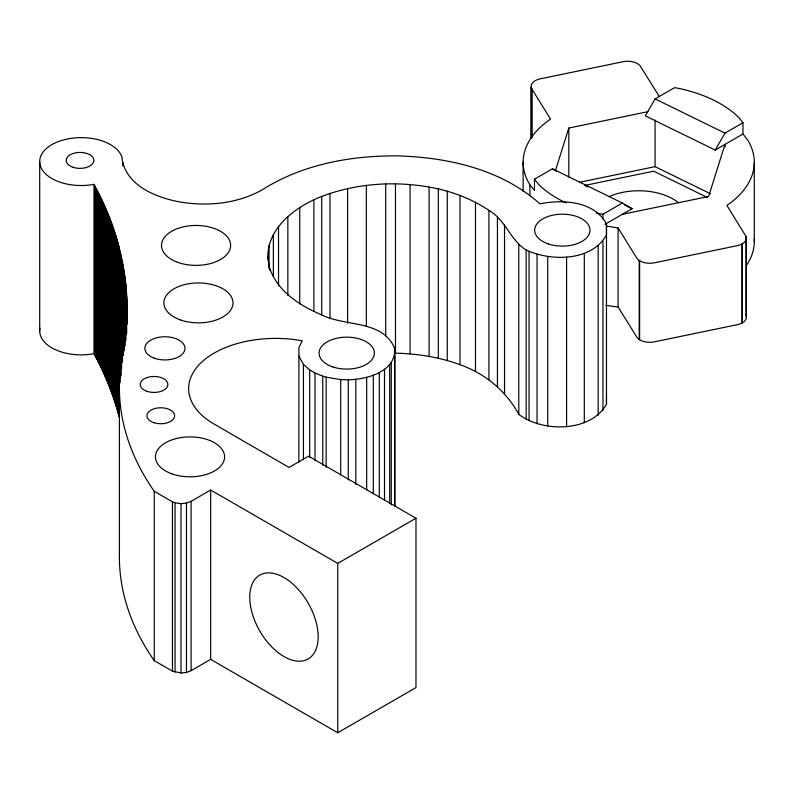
<?xml version="1.0" encoding="UTF-8"?>
<svg xmlns="http://www.w3.org/2000/svg" width="794" height="794" viewBox="0 0 794 794"><rect width="100%" height="100%" fill="white"/><g stroke="black" fill="none" stroke-linecap="round" stroke-linejoin="round"><path stroke-width="1.19" d="M39.7 330.909L39.7 161.559M93.97 184.357C104.877 204.366 113.542 225.625 119.239 247.698L119.239 417.048C113.542 394.975 104.877 373.716 93.97 353.707L93.97 184.357A41.477 23.949 0 0 1 41.109 167.762A41.477 23.949 0 0 1 72.582 138.146A41.477 23.949 0 0 1 122.157 157.847A81.613 47.124 0 0 0 122.544 161.569C128.122 185.637 154.512 196.565 176.337 201.289C204.395 206.748 234.865 204.435 260.372 190.848A81.613 47.124 0 0 0 263.757 188.843C303.288 164.298 350.74 155.634 396.732 155.862C447.479 157.232 501.163 169.132 539.91 203.83C562.638 199.215 594.517 201.041 606.477 224.037L606.477 234.945C591.659 261.484 550.967 261.573 526.164 250.011C510.353 240.453 505.54 219.66 488.925 210.41C473.621 200.048 456.272 193.071 438.328 188.893C399.809 180.417 358.719 182.412 321.729 196.416C295.527 206.738 266.635 227.769 267.776 259.033M94.724 355.087L94.724 185.736M95.459 356.466L95.459 187.126M96.193 357.856L96.193 188.506M96.908 359.235L96.908 189.885M97.622 360.625L97.622 191.275M98.327 362.014L98.327 192.664M99.032 363.404L99.032 194.054M99.716 364.793L99.716 195.443M100.401 366.183L100.401 196.833M101.066 367.572L101.066 198.222M101.731 368.972L101.731 199.622M102.386 370.361L102.386 201.011M103.031 371.761L103.031 202.41M103.677 373.16L103.677 203.81M104.302 374.56L104.302 205.209M104.927 375.959L104.927 206.609M105.533 377.358L105.533 208.008M106.138 378.768L106.138 209.418M106.733 380.167L106.733 210.817M107.319 381.577L107.329 212.226M107.905 382.976L107.905 213.636M108.47 384.385L108.47 215.035M109.036 385.795L109.036 216.444M109.592 387.204L109.592 217.854M110.138 388.623L110.138 219.273M110.674 390.033L110.674 220.682M111.2 391.442L111.2 222.092M111.716 392.861L111.716 223.511M112.232 394.271L112.232 224.93M112.728 395.69L112.728 226.34M113.224 397.109L113.224 227.759M113.711 398.528L113.711 229.178M114.187 399.948L114.187 230.597M114.654 401.367L114.654 232.017M115.11 402.786L115.11 233.436M115.567 404.206L115.567 234.865M116.003 405.635L116.003 236.284M116.44 407.054L116.44 237.704M116.867 408.483L116.867 239.133M117.284 409.912L117.284 240.562M117.691 411.332L117.691 241.981M118.088 412.761L118.088 243.411M118.485 414.19L118.485 244.84M118.862 415.619L118.862 246.269M119.428 383.383L119.428 552.733A482.573 278.605 0 0 0 154.264 660.687L172.467 671.148L181.022 673.004L186.471 672.429L191.106 670.662L210.658 659.377L337.748 732.753L415.977 687.594L415.977 518.244L308.598 456.163L289.016 467.438L214.052 424.046A86.943 50.191 0 0 1 201.448 362.392A86.943 50.191 0 0 1 302.256 340.815L298.941 347.335L298.842 462.376M119.596 382.629L119.239 247.698M119.954 382.827L119.596 249.127M120.301 375.602L119.954 250.557M120.638 375.8L120.301 251.996M120.976 375.999L120.648 253.425M121.293 368.783L120.976 254.864M121.611 368.982L121.293 256.293M121.909 361.756L121.611 257.732M122.207 361.965L121.909 259.162M122.494 362.163L122.207 260.601M122.772 354.948L122.494 262.03M122.723 164.973L122.723 162.502M122.921 165.896L122.921 163.425M123.04 355.146L122.772 263.469M123.308 355.345L123.04 264.908M123.556 350.611L123.308 266.347M123.804 350.809L123.556 267.786M124.033 351.008L123.804 269.226M124.261 349.975L124.033 270.665M124.479 345.241L124.261 272.104M124.688 345.44L124.479 273.543M124.876 346.373L124.688 274.982M125.075 339.673L124.886 276.431M125.263 339.882L125.075 277.87M125.422 340.805L125.263 279.309M125.591 340.596L125.432 280.748M125.76 340.497L125.601 282.198M125.909 333.291L125.76 283.637M126.038 333.798L125.909 285.086M126.177 333.708L126.047 286.525M126.405 334.413L126.177 287.974M126.514 334.334L126.296 289.413M126.613 333.301L126.514 292.301M126.841 324.041L126.613 293.75M127 324.081L126.772 296.638M154.264 660.687L154.264 491.337A482.573 278.605 0 0 1 122.475 355.821L125.899 332.765L127.09 309.65M172.467 671.148L172.467 501.798L154.264 491.337M175.047 672.131L175.047 502.791L172.467 501.798M181.022 673.004L181.022 503.654L175.047 502.791M186.471 672.429L186.471 503.078L191.106 501.322L210.658 490.027L337.748 563.403L415.977 518.244M191.106 670.662L191.106 501.322M210.658 659.377L210.658 490.027M269.057 267.558L269.057 245.316M269.563 270.258L267.776 256.561M273.364 276.342L273.364 234.319M278.525 285.731L278.525 226.399M287.845 295.606L287.845 216.494M299.735 303.963L299.735 207.552M303.427 459.587L303.427 364.406L298.842 356.069M309.69 457.652L309.69 369.895L303.427 364.406M313.898 311.04L313.898 199.79M315.019 460.778L315.019 373.011L309.69 369.895M321.729 315.079L321.729 196.416M322.771 465.175L322.771 376.167L315.019 373.011M326.145 467.418L326.145 377.18L322.771 376.167M329.986 318.245L329.986 193.399M337.748 732.753L337.748 563.403M340.686 474.792L340.686 379.611L326.145 377.18M347.613 323.287L347.613 188.545M348.278 479.933L348.278 379.81C366.759 379.334 395.65 372.049 394.787 348.784C383.135 319.238 344.398 327.088 320.389 314.295C299.06 305.194 277.185 290.882 269.563 267.786M355.821 484.39L355.821 379.324M366.342 326.265L366.342 185.349M366.659 489.819L366.669 377.339M373.319 493.888L373.319 375.215M379.304 497.372L379.314 372.525M384.504 500.349L384.504 369.329M385.695 335.922L385.695 183.871M389.665 503.178L389.665 364.734M391.283 504.895L391.283 362.749M394.717 506.155L394.717 355.345M394.787 505.768L394.787 348.784M395.472 183.801L395.472 353.151C417.386 353.737 439.37 357.042 459.984 364.714C485.015 373.448 506.135 390.956 518.78 414.369C542.858 432.631 590.557 432.313 606.477 404.295L606.477 224.037M410.071 353.866L410.071 184.516M429.117 356.357L429.117 187.007M438.328 358.243L438.328 188.893M447.25 360.536L447.25 191.185M459.984 364.714L459.984 195.364M475.477 371.582L475.477 202.232M488.925 379.76L488.925 210.41M497.451 386.628L497.451 217.288M504.527 394.042L504.527 224.692M518.78 414.369L518.78 245.018M526.164 419.361L526.164 250.011M529.052 420.78L529.052 251.43M537.042 423.738L537.042 254.388M547.721 426.011L547.721 256.661M566.588 426.438L566.588 257.087M584.305 422.666L584.305 253.316M598.17 415.262L598.17 245.912M602.964 410.538L602.964 241.187M555.423 170.641L568.812 128.052L647.884 111.696M655.08 98.913L645.304 115.855L715.205 150.056L742.966 134.027L742.966 122.742L739.105 117.889A115.587 66.736 0 0 0 678.791 88.382L674.503 87.697L655.08 98.913L724.982 133.124L742.966 122.742M715.205 150.056L724.982 133.124M659.357 96.6L639.954 65.555A13.826 7.98 0 0 0 638.981 64.642L638.614 64.354A13.826 7.98 0 0 0 623.012 61.714L540.238 78.844A13.826 7.98 0 0 0 536.446 80.045L535.96 80.273A13.826 7.98 0 0 0 531.176 87.31L531.255 87.668A13.826 7.98 0 0 0 531.682 88.71L550.54 119.11A115.587 66.736 0 0 0 529.906 184.774L534.461 190.491L534.461 179.206L552.445 168.814L622.357 203.026L632.133 208.673L604.968 224.355M596.294 213.05A115.587 66.736 0 0 0 598.636 213.566L602.924 214.241L622.357 203.026M606.427 226.082L618.079 227.928L636.738 257.981A13.826 7.98 0 0 0 639.2 260.452L639.617 260.72A13.826 7.98 0 0 0 654.415 262.804L737.189 245.683A13.826 7.98 0 0 0 741.933 244.016L742.38 243.768A13.826 7.98 0 0 0 746.35 238.279L746.35 237.922A13.826 7.98 0 0 0 746.052 236.503L726.887 205.408A115.587 66.736 0 0 0 747.531 139.754L742.966 134.027M618.079 227.928L618.079 306.95L636.738 337.013A13.826 7.98 0 0 0 639.2 339.485L639.617 339.753A13.826 7.98 0 0 0 654.415 341.837L737.189 324.706A13.826 7.98 0 0 0 741.933 323.049L742.38 322.801A13.826 7.98 0 0 0 746.35 317.312L746.35 237.922M579.59 182.273L655.08 166.651L710.561 193.805M584.592 185.478L653.651 171.186L707.563 197.577M622.357 214.32L708.615 196.475L724.982 144.419L724.982 146.87M181.022 503.654L186.471 503.078M340.686 379.611L348.278 379.81M585.525 185.865L587.749 186.957M624.362 204.872L632.133 208.673M552.445 168.814L556.356 171.077M534.461 179.206L538.322 184.049A115.587 66.736 0 0 0 566.043 202.867M745.913 315.188L746.052 315.536A13.826 7.98 0 0 1 746.35 316.955L746.35 317.312M126.961 300.976L127.09 308.201M754.3 162.591L754.3 241.624M746.052 236.503L746.052 315.536M742.38 243.768L742.38 322.801M741.933 244.016L741.933 323.049M655.08 120.023L655.08 166.651M639.617 260.72L639.617 339.753M639.2 260.452L639.2 339.485M606.477 393.387L606.477 404.295M602.924 214.241L602.924 218.757M568.812 128.052L568.812 177.141M531.881 89.047L531.881 137.213M531.682 88.71L531.682 138.106M531.255 87.668L531.255 138.295M531.176 87.31L531.176 137.938M529.906 184.774L529.906 195.89M523.127 161.926L523.127 191.562M93.97 353.707A41.477 23.949 0 0 1 39.988 328.091M754.25 239.302A115.587 66.736 0 0 1 747.134 264.432M618.079 306.95A115.587 66.736 0 0 1 605.812 305.263M609.107 196.604A48.394 27.939 0 0 1 678.136 202.5M177.836 262.367A34.569 19.959 0 0 0 230.607 246.041A34.569 19.959 0 0 0 179.732 227.818A34.569 19.959 0 0 0 177.836 262.367M180.208 319.853A34.569 19.959 0 0 0 232.979 303.526A34.569 19.959 0 0 0 182.104 285.304A34.569 19.959 0 0 0 180.208 319.853M171.802 473.81A34.569 19.959 0 0 0 224.583 457.483A34.569 19.959 0 0 0 173.697 439.261A34.569 19.959 0 0 0 171.802 473.81M154.215 358.154A20.058 11.582 0 0 0 184.962 348.814A20.058 11.582 0 0 0 155.574 338.105A20.058 11.582 0 0 0 154.215 358.154M147.079 391.353A13.826 7.98 0 0 0 167.871 384.495A13.826 7.98 0 0 0 147.188 377.527A13.826 7.98 0 0 0 147.079 391.353M153.847 422.656A13.826 7.98 0 0 0 174.64 415.788A13.826 7.98 0 0 0 153.947 408.821A13.826 7.98 0 0 0 153.847 422.656M73.068 167.286A13.826 7.98 0 0 0 93.861 160.428A13.826 7.98 0 0 0 73.177 153.46A13.826 7.98 0 0 0 73.068 167.286M332.815 366.917A27.661 15.969 0 0 0 374.401 353.191A27.661 15.969 0 0 0 333.023 339.256A27.661 15.969 0 0 0 332.815 366.917M548.396 243.947A27.661 15.969 0 0 0 589.992 230.22A27.661 15.969 0 0 0 548.614 216.286A27.661 15.969 0 0 0 548.396 243.947M250.596 606.477A48.394 27.919 60 0 0 307.159 659.477A48.394 27.919 60 0 0 294.088 585.158A48.394 27.919 60 0 0 250.596 606.477"/></g></svg>
